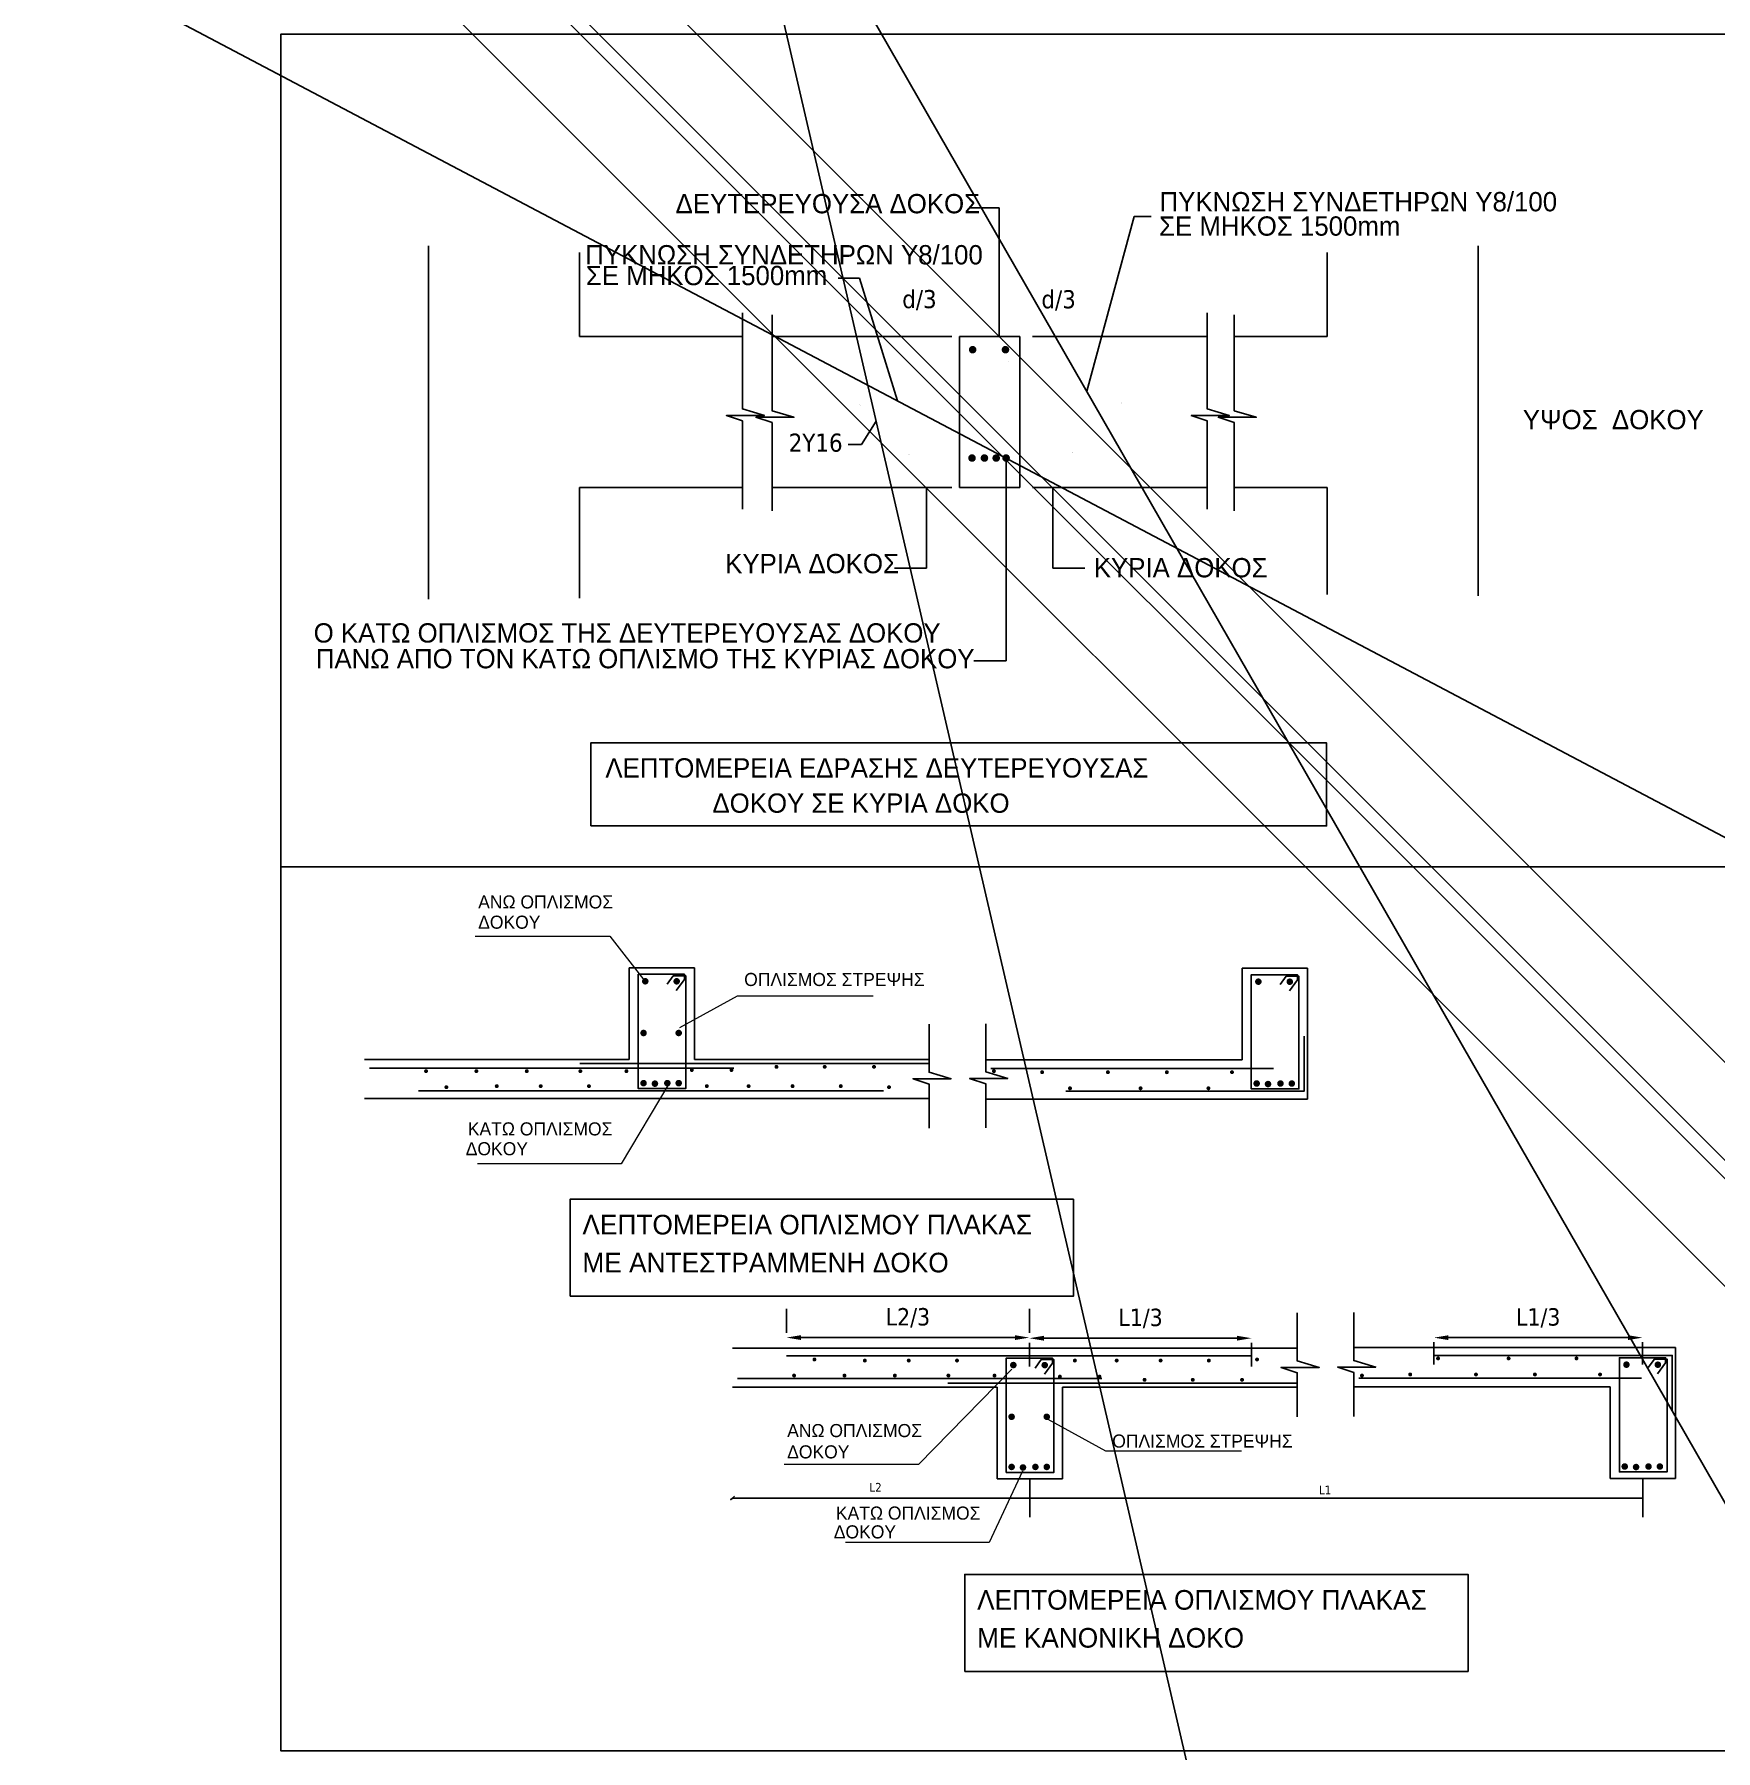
# Model space of a CAD drawing. Header units: millimetres. Extents: x -2171 to 1563, y -1758 to -1505.
# Drawn here: x 1287.82 to 1315.65, y -1620 to -1591.6 of the extents above; entities that cross this region are included whole.
import ezdxf
from ezdxf.enums import TextEntityAlignment as Align

# ---------------------------------------------------------------- set-up
doc = ezdxf.new("R2010")
doc.units = ezdxf.units.MM
doc.header["$PDMODE"] = 32
doc.layers.get('Defpoints').update_dxf_attribs({"color": 6})
for name, color, linetype in [('-S-A3 PAGE', 3, 'Continuous'), ('-S-DIMS', 2, 'Continuous'), ('-S-TEXTLINE', 3, 'Continuous'), ('-S-TOMES', 7, 'Continuous'), ('-S_SIDERA', 30, 'Continuous'), ('-S_TEXT', 3, 'Continuous'), ('1', 3, 'Continuous'), ('2', 4, 'Continuous'), ('ANOIGMATA', 7, 'Continuous'), ('BLUE', 5, 'Continuous'), ('pinakaki', 153, 'Continuous'), ('TITLE', 7, 'Continuous')]:
    doc.layers.add(name, color=color, linetype=linetype)
doc.layers.add('3', color=1, linetype='Continuous', lineweight=15)
doc.layers.add('TEXT', color=20, linetype='Continuous', lineweight=13)
doc.styles.add('GR-SIMPL', font='GR-SIMPL.shx', dxfattribs={"width": 0.8})
doc.styles.get("Standard").update_dxf_attribs({"font": 'tahoma.ttf'})
doc.styles.add('ugsimpl', font='ugsimpl.shx')
doc.dimstyles.new('1-100-MM-MM', dxfattribs={"dimtxt": 240, "dimasz": 200, "dimexe": 200, "dimexo": 100, "dimgap": 50, "dimtad": 1, "dimdec": 0, "dimdsep": 46, "dimtxsty": 'Standard', "dimblk": 'OBLIQUE', "dimcen": 2.5, "dimdle": 150, "dimclrd": 2, "dimclre": 2, "dimclrt": 2, "dimadec": 0, "dimazin": 0, "dimtfac": 1, "dimtdec": 0, "dimtmove": 0, "dimatfit": 3, "dimldrblk": 'OBLIQUE', "dimfxl": 1, "dimtolj": 1, "dimtzin": 0, "dimarcsym": 0})
doc.dimstyles.new('Copy(2) of Standard', dxfattribs={"dimscale": 96, "dimtxt": 0.003, "dimasz": 0.0025, "dimexe": 0.0008, "dimexo": 0.005, "dimgap": 0.0015, "dimtad": 1, "dimrnd": 0.05, "dimzin": 0, "dimdsep": 46, "dimtxsty": 'Standard', "dimcen": 0.001, "dimclrd": 256, "dimclrt": 256, "dimadec": 0, "dimazin": 0, "dimtfac": 1, "dimtofl": 0, "dimtmove": 0, "dimatfit": 3, "dimfxl": 5, "dimtolj": 1, "dimtzin": 0, "dimarcsym": 1})

# ---------------------------------------------------------------- blocks, each defined once
blk = doc.blocks.new('_Oblique')
at = {"color": 0, "linetype": 'ByBlock', "lineweight": -2}
blk.add_line((-0.5, -0.5), (0.5, 0.5), dxfattribs=at)
blk = doc.blocks.new('*D10')
at = {"layer": '-S-DIMS', "color": 0, "lineweight": -2, "ltscale": 5, "transparency": 16777216}
for p, q in [((1300.27, -1612.689), (1300.27, -1613.087)), ((1304.29, -1612.689), (1304.29, -1613.087))]:
    blk.add_line(p, q, dxfattribs=at)
at = {"layer": '-S-DIMS', "lineweight": -2, "ltscale": 5, "transparency": 16777216}
blk.add_line((1300.51, -1613.164), (1304.05, -1613.164), dxfattribs=at)
at = {"layer": '-S-DIMS', "ltscale": 5, "transparency": 16777216}
for points in [[(1300.51, -1613.124), (1300.51, -1613.204), (1300.27, -1613.164)], [(1304.05, -1613.124), (1304.05, -1613.204), (1304.29, -1613.164)]]:
    blk.add_solid(points, dxfattribs=at)
at = {"layer": 'Defpoints', "color": 0, "ltscale": 5, "transparency": 16777216}
for p in [(1300.27, -1613.169), (1304.29, -1613.164), (1304.29, -1613.169)]:
    blk.add_point(p, dxfattribs=at)
at = {"layer": '-S-DIMS', "ltscale": 5, "transparency": 16777216, "insert": (1302.28, -1612.838), "char_height": 0.288, "attachment_point": 5}
blk.add_mtext('\\A1;L2/3', dxfattribs=at)
blk = doc.blocks.new('*D11')
at = {"layer": '-S-DIMS', "color": 0, "lineweight": -2, "ltscale": 5, "transparency": 16777216}
for p, q in [((1304.29, -1613.644), (1304.29, -1613.251)), ((1307.968, -1613.644), (1307.968, -1613.251))]:
    blk.add_line(p, q, dxfattribs=at)
at = {"layer": '-S-DIMS', "lineweight": -2, "ltscale": 5, "transparency": 16777216}
blk.add_line((1304.53, -1613.174), (1307.728, -1613.174), dxfattribs=at)
at = {"layer": '-S-DIMS', "ltscale": 5, "transparency": 16777216}
for points in [[(1304.53, -1613.134), (1304.53, -1613.214), (1304.29, -1613.174)], [(1307.728, -1613.134), (1307.728, -1613.214), (1307.968, -1613.174)]]:
    blk.add_solid(points, dxfattribs=at)
at = {"layer": 'Defpoints', "color": 0, "ltscale": 5, "transparency": 16777216}
for p in [(1304.29, -1613.164), (1307.968, -1613.164), (1307.968, -1613.174)]:
    blk.add_point(p, dxfattribs=at)
at = {"layer": '-S-DIMS', "ltscale": 5, "transparency": 16777216, "insert": (1306.129, -1612.848), "char_height": 0.288, "attachment_point": 5}
blk.add_mtext('\\A1;L1/3', dxfattribs=at)
blk = doc.blocks.new('*D12')
at = {"layer": '-S-DIMS', "color": 0, "lineweight": -2, "ltscale": 5, "transparency": 16777216}
for p, q in [((1310.985, -1613.61), (1310.985, -1613.242)), ((1314.436, -1613.61), (1314.436, -1613.242))]:
    blk.add_line(p, q, dxfattribs=at)
at = {"layer": '-S-DIMS', "lineweight": -2, "ltscale": 5, "transparency": 16777216}
blk.add_line((1311.225, -1613.165), (1314.196, -1613.165), dxfattribs=at)
at = {"layer": '-S-DIMS', "ltscale": 5, "transparency": 16777216}
for points in [[(1311.225, -1613.125), (1311.225, -1613.205), (1310.985, -1613.165)], [(1314.196, -1613.125), (1314.196, -1613.205), (1314.436, -1613.165)]]:
    blk.add_solid(points, dxfattribs=at)
at = {"layer": 'Defpoints', "color": 0, "ltscale": 5, "transparency": 16777216}
for p in [(1310.985, -1613.13), (1314.436, -1613.13), (1314.436, -1613.165)]:
    blk.add_point(p, dxfattribs=at)
at = {"layer": '-S-DIMS', "ltscale": 5, "transparency": 16777216, "insert": (1312.71, -1612.84), "char_height": 0.288, "attachment_point": 5}
blk.add_mtext('\\A1;L1/3', dxfattribs=at)
blk = doc.blocks.new('PINAKAKI 1')
at = {"layer": '-S-A3 PAGE', "ltscale": 5}
blk.add_line((8.215, -1.285), (1.36, -1.285), dxfattribs=at)
at = {"color": 0}
for p, q in [((1.278, -0.415), (1.278, -15.374)), ((1.278, -0.415), (8.298, -0.415)), ((1.36, -0.497), (1.36, -12.571)), ((1.36, -0.497), (8.215, -0.497)), ((8.215, -0.497), (8.215, -12.571)), ((8.298, -0.415), (8.297, -12.653)), ((1.277, -12.653), (8.297, -12.653)), ((1.359, -12.571), (8.214, -12.571)), ((2.267, -12.653), (2.267, -16.563)), ((3.907, -16.563), (3.907, -12.653)), ((5.394, -16.563), (5.394, -12.653)), ((6.835, -16.563), (6.835, -12.653)), ((4.251, -13.262), (1.279, -13.262)), ((1.279, -13.262), (8.298, -13.262)), ((8.298, -13.313), (1.279, -13.313)), ((8.298, -13.262), (8.298, -13.313)), ((8.298, -17.893), (1.279, -17.893)), ((1.279, -23.681), (1.279, -28.815)), ((1.401, -24.996), (1.401, -24.197)), ((1.401, -25.917), (1.401, -25.119)), ((1.401, -26.839), (1.401, -26.04)), ((1.401, -27.76), (1.401, -26.961)), ((1.401, -28.682), (1.401, -27.883))]:
    blk.add_line(p, q, dxfattribs=at)
at = {"color": 3}
blk.add_line((8.298, -14.478), (8.298, -16.563), dxfattribs=at)
at = {"color": 0}
for points in [[(1.279, -12.653), (8.298, -12.653), (8.298, -16.563), (1.279, -16.563)], [(1.279, -12.653), (8.298, -12.653), (8.298, -16.563), (1.279, -16.563)], [(1.279, -16.563), (8.298, -16.563), (8.298, -24.01), (1.279, -24.01)], [(1.279, -24.01), (8.298, -24.01), (8.298, -28.815), (1.279, -28.815)]]:
    blk.add_lwpolyline(points, close=True, dxfattribs=at)
for points in [[(1.279, -13.72), (8.298, -13.72)], [(1.279, -14.126), (8.298, -14.126)], [(1.279, -14.532), (8.298, -14.532)], [(1.279, -14.938), (8.298, -14.938)], [(1.279, -15.345), (8.298, -15.345)], [(1.279, -15.751), (8.298, -15.751)], [(1.279, -16.157), (8.298, -16.157)], [(1.401, -24.197), (8.202, -24.197), (8.202, -24.996), (1.401, -24.996)], [(1.401, -25.119), (8.202, -25.119), (8.202, -25.917), (1.401, -25.917)], [(1.401, -26.04), (8.202, -26.04), (8.202, -26.839), (1.401, -26.839)], [(1.401, -26.961), (8.202, -26.961), (8.202, -27.76), (1.401, -27.76)], [(5.866, -26.961), (5.866, -27.76)], [(7.044, -26.961), (7.044, -27.76)], [(1.401, -27.883), (8.202, -27.883), (8.202, -28.682), (1.401, -28.682)], [(5.887, -27.883), (5.887, -28.682)], [(7.044, -27.883), (7.044, -28.682)]]:
    blk.add_lwpolyline(points, dxfattribs=at)
blk.add_lwpolyline([(1.279, -16.563), (8.298, -16.563)])
at = {"layer": '-S_TEXT', "color": 3}
for s, p in [('1.', (1.382, -2.005)), ('2.', (1.382, -3.655)), ('3.', (1.382, -6.248)), ('4.', (1.366, -9.017))]:
    blk.add_text(s, height=0.25, dxfattribs=at).set_placement(p)
at = {"layer": '-S_TEXT', "color": 3, "char_height": 0.25, "attachment_point": 1}
for s, insert in [('ΠΡΙΝ ΑΠΟ ΟΠΟΙΑΝ{\\fArial|b0|i0|c186|p34;Δ}ΗΠΟΤΕ ΕΡΓΑΣΙΑ ΘΑ ΠΡΕΠΕΙ ΝΑ ΤΗΡΟΥΝΤΑΙ ΟΙ ΟΡΟΙ\\PΠΟΥ ΑΝΑΓΡΑΦΟΝΤΑΙ ΣΤΟ ΣΧΕ{\\fArial|b0|i0|c186|p34;Δ}ΙΟ {\\fArial|b0|i0|c186|p34;S0.}', (1.751, -1.753)), ('ΣΤΗΝ ΠΕΡΙΠΤ{\\fArial|b0|i0|c186|p34;Ω}ΣΗ ΧΡΗΣΗΣ ΜΑΝ{\\fArial|b0|i0|c186|p34;Δ}Υ{\\fArial|b0|i0|c186|p34;Ω}Ν ΕΠΙΒΑΛΛΕΤΑΙ ΤΟ {\\fArial|b0|i0|c186|p34;Δ}ΕΣΙΜΟ ΑΠΟ ΤΟΝ ΤΕΧΝΙΚΟ ΟΠΛΙΣΜΟΥ {\\fArial|b0|i0|c186|p34;(}ΣΙ{\\fArial|b0|i0|c186|p34;Δ}ΕΡΑ{\\fArial|b0|i0|c186|p34;) }ΚΑΤΑ ΜΗΚΟΣ ΤΟΥ {\\fArial|b0|i0|c186|p34;Δ}ΟΜΙΚΟΥ ΣΤΟΙΧΕΙΟΥ ΜΕ ΤΟΝ {\\fArial|b0|i0|c186|p34;Δ}ΙΑΜΗΚΗ ΟΠΛΙΣΜΟ{\\fArial|b0|i0|c186|p34;- }ΒΛΕΠ{\\fArial|b0|i0|c186|p34;Ω }ΣΧΕ{\\fArial|b0|i0|c186|p34;Δ}ΙΑ ΛΕΠΤΟΜΕΡΕΙΩΝ', (1.751, -3.306)), ('ΣΤΗΝ ΠΕΡΙΠΤ{\\fArial|b0|i0|c186|p34;Ω}ΣΗ ΟΠΟΥ ΤΟ ΥΠΟΣΤΥΛ{\\fArial|b0|i0|c186|p34;Ω}ΜΑ {\\fArial|b0|i0|c186|p34;Δ}ΕΝ ΣΥΝΕΧΙΖΕΙ ΣΤΟΝ ΥΠΕΡΚΕΙΜΕΝΟ ΟΡΟΦΟ ΤΟΤΕ ΘΑ ΤΟΠΟΘΕΤΕΙΤΑΙ ΟΠΛΙΣΜΟΣ ΣΕ ΜΟΡΦΗ {\\fArial|b0|i0|c186|p34;L }Ή Π{\\fArial|b0|i0|c186|p34;.  \\P}ΒΛ{\\fArial|b0|i0|c186|p34;. }ΣΧΕ{\\fArial|b0|i0|c186|p34;Δ}Ι{\\fArial|b0|i0|c186|p34;A }ΛΕΠΤΟΜΕΡΕΙ{\\fArial|b0|i0|c186|p34;Ω}Ν', (1.751, -5.996)), ('ΠΡΙΝ ΤΗΝ {\\fArial|b0|i0|c186|p34;Δ}ΙΕΚΠΕΡΑΙ{\\fArial|b0|i0|c186|p34;Ω}ΣΗ ΟΠΟΙΑΣ{\\fArial|b0|i0|c186|p34;Δ}ΗΠΟΤΕ ΕΡΓΑΣΙΑΣ ΝΑ ΕΛΕΓΧΟΝΤΑΙ ΤΑ ΑΡΧΙΤΕΚΤΟΝΙΚΑ ΣΧΕ{\\fArial|b0|i0|c186|p34;Δ}ΙΑ{\\fArial|b0|i0|c186|p34;.\\P}ΣΕ ΠΕΡΙΠΤ{\\fArial|b0|i0|c186|p34;Ω}ΣΗ {\\fArial|b0|i0|c186|p34;Δ}ΙΑΦΟΡΑΣ ΝΑ ΕΝΗΜΕΡ{\\fArial|b0|i0|c186|p34;Ω}ΝΕΤΑΙ Ο ΜΗΧΑΝΙΚΟΣ ΚΑΙ ΜΕΤΑ ΝΑ ΠΡΟΧ{\\fArial|b0|i0|c186|p34;Ω}ΡΕΙ Η ΕΚΤΕΛΕΣΗ Τ{\\fArial|b0|i0|c186|p34;Ω}Ν ΕΡΓΑΣΙ{\\fArial|b0|i0|c186|p34;Ω}Ν{\\fArial|b0|i0|c186|p34;.}', (1.735, -8.819))]:
    blk.add_mtext_dynamic_manual_height_columns(s, width=6.38621, gutter_width=1, heights=[0], dxfattribs=dict(at, insert=insert))
at = {"layer": 'ANOIGMATA', "attachment_point": 1}
for s, insert, char_height, width in [('\\pi4.5494;{\\fBankGothic Lt BT|b0|i0|c0|p34;\\H1.5x;\\C7;XANTHOS NEOFYTOU\\P\\pi5.8103;civil engineer\\P\\pi7.351;\\fArial|b0|i0|c161|p34;Α.Π.Θ}', (0.057, -18.077), 0.10094, 7.9171), ('\\pi4.88765;{\\fBankGothic Lt BT|b0|i0|c161|p34;\\H1.1667x;\\C0;agioy antonioy 6,\\P\\pi1.24243;ERACLEOUS & TIMOTHEOU, flat 201\\P\\pi5.08735;7102 Aradippou\\P\\pi5.25915;larnaca-cyprus\\P\\pi2.19835;tel. 24258430 fax. 24250430}', (0.114, -22.471), 0.15141, 8.05841), ('\\pi1.00598;{\\fBankGothic Lt BT|b0|i0|c0|p34;\\H1.5x;\\C7; \\H1.3333x; job title :}', (0.25, -24.463), 0.10094, 3.33818), ('\\A1;{\\H0.99983x;\\C7;APARTMENT BUILDING   \\H0.75013x; }', (3.827, -24.464), 0.25234, 5.34758), ('\\pi1.54818;{\\fBankGothic Lt BT|b0|i0|c0|p34;\\H1.5x;\\C7; \\H1.3333x; owner :}', (-0.291, -25.419), 0.10094, 3.33818), ('\\A1;{\\C7;LE. IR CY DEVELOPMENTS LTD  }', (3.255, -25.39), 0.2523, 5.34758), ('{\\fBankGothic Lt BT|b0|i0|c0|p34;\\C7;     sheet title :}', (0.701, -26.335), 0.20187, 3.33818), ('\\pi1.70638;{\\fBankGothic Lt BT|b0|i0|c161|p34;\\H0.5x;\\L\\C7;PAPER\\H2x;\\l }', (4.271, -26.955), 0.2125, 3.51387), ('\\pi1.98789;{\\fBankGothic Lt BT|b0|i0|c0|p34;\\C7; date :}', (-0.64, -27.256), 0.20187, 3.33818), ('{\\fTahoma|b0|i0|c0|p34;\\C7;JULY 2026}', (2.927, -27.25), 0.25234, 4.57511), ('\\pi1.70638;{\\fBankGothic Lt BT|b0|i0|c0|p34;\\H0.5x;\\L\\C7;DESIGN\\H2x;\\l }', (4.271, -27.831), 0.2125, 3.51387), ('\\pi0.81053;{\\fBankGothic Lt BT|b0|i0|c0|p34;\\C7;JOB NO}', (6.372, -28.006), 0.10094, 3.33818), ('\\pi1.77876;{\\fBankGothic Lt BT|b0|i0|c0|p34;\\C7; scale :}', (-0.425, -28.178), 0.20187, 3.33818), ('\\pi1.1781;{\\fBankGothic Lt BT|b0|i0|c161|p34;\\C7;2\\fBankGothic Lt BT|b0|i0|c0|p34;633}', (6.041, -28.275), 0.14671, 4.85205)]:
    blk.add_mtext(s, dxfattribs=dict(at, insert=insert, char_height=char_height, width=width))
at = {"layer": 'ANOIGMATA', "char_height": 0.25234, "attachment_point": 1}
for s, insert in [('{\\fArial|b0|i0|c186|p34;A}3', (6.163, -27.369)), ('A{\\fArial|b0|i0|c186|p34;.}N{\\fArial|b0|i0|c186|p34;.}', (6.163, -28.245))]:
    blk.add_mtext_dynamic_manual_height_columns(s, width=10.89316, gutter_width=1, heights=[0], dxfattribs=dict(at, insert=insert))
at = {"layer": 'pinakaki', "ltscale": 0.005, "insert": (3.937, -0.72), "char_height": 0.26955, "width": 6.67467, "attachment_point": 1}
blk.add_mtext('{\\fArial|b0|i0|c161|p34;ΣΗΜΕΙΩΣΕΙΣ:}', dxfattribs=at)
at = {"layer": 'TEXT', "insert": (16.19, -12.366), "char_height": 0.25391, "width": 1.26753, "attachment_point": 1}
blk.add_mtext('{\\fTahoma|b0|i0|c0|p34;\\H0.8x;\\C7; }', dxfattribs=at)
at = {"layer": 'TEXT', "color": 0, "attachment_point": 1}
for s, insert, char_height, width in [('\\pi0.20581;{\\fBankGothic Lt BT|b0|i0|c161|p34;\\C7;by :}', (1.252, -12.861), 0.15234, 0.91751), ('\\pi0.49205;{\\fArial|b0|i0|c186|p34;\\C7;CHECKED BY\\fBankGothic Lt BT|b0|i0|c161|p34; :}', (1.828, -12.861), 0.15234, 2.53906), ('\\pi0.83455;{\\fBankGothic Lt BT|b0|i0|c0|p34;\\C7;date :}', (3.359, -12.861), 0.15234, 2.53906), ('{\\fBankGothic Lt BT|b0|i0|c161|p34;\\C7;rev\\fBankGothic Lt BT|b0|i0|c0|p34;.\\fBankGothic Lt BT|b0|i0|c161|p34; :}', (5.557, -12.835), 0.152344, 2.53906), ('{\\fBankGothic Lt BT|b0|i0|c0|p34;\\C7;ISSUE\\fBankGothic Lt BT|b0|i0|c161|p34; :}', (6.998, -12.835), 0.15234, 2.53906), ('\\pi0.19627;{\\C7;A\\fTahoma|b0|i0|c161|p34;.\\fTahoma|b0|i0|c0|p34;N\\fTahoma|b0|i0|c161|p34;.}', (1.252, -13.402), 0.25391, 1.01563), ('\\pi1.02419;{\\H0.8x;\\C7;X.N.}', (1.712, -13.402), 0.25391, 2.53906), ('{\\C7;22/07/2026}', (3.984, -13.413), 0.20313, 1.35307), ('\\pi0.28843;{\\H0.8x;\\C7;REV.1}', (5.333, -13.41), 0.25391, 1.26753), ('\\pi0.54551;{\\H0.8x;\\C7; \\fTahoma|b0|i0|c161|p34;-}', (6.775, -13.41), 0.25391, 1.26753), ('\\pi0.46934;{\\H0.8x;\\C7;-}', (1.252, -13.79), 0.25391, 1.01563), ('\\pi1.23106;{\\H0.8x;\\C7;-}', (1.712, -13.79), 0.25391, 2.53906), ('\\pi1.09396;{\\H0.8x;\\C7;   -}', (3.198, -13.79), 0.25391, 2.53906), ('\\pi1.23106;{\\H0.8x;\\C7;-}', (4.64, -13.79), 0.25391, 2.53906), ('\\pi1.23106;{\\H0.8x;\\C7;-}', (6.186, -13.79), 0.25391, 2.53906), ('\\pi0.46934;{\\H0.8x;\\C7;-}', (1.252, -14.214), 0.25391, 1.01563), ('\\pi1.23106;{\\H0.8x;\\C7;-}', (1.712, -14.214), 0.25391, 2.53906), ('\\pi1.09396;{\\H0.8x;\\C7;   -}', (3.198, -14.214), 0.25391, 2.53906), ('\\pi1.23106;{\\H0.8x;\\C7;-}', (4.64, -14.214), 0.25391, 2.53906), ('\\pi1.23106;{\\H0.8x;\\C7;-}', (6.186, -14.214), 0.25391, 2.53906), ('\\pi0.46934;{\\H0.8x;\\C7;-}', (1.252, -14.62), 0.25391, 1.01563), ('\\pi1.23106;{\\H0.8x;\\C7;-}', (1.712, -14.62), 0.25391, 2.53906), ('\\pi1.23106;{\\H0.8x;\\C7;-}', (3.359, -14.62), 0.25391, 2.53906), ('\\pi0.5953;{\\fTahoma|b0|i0|c161|p34;\\H0.8x;\\C7;-}', (5.333, -14.629), 0.25391, 1.26753), ('\\pi0.5953;{\\fTahoma|b0|i0|c161|p34;\\H0.8x;\\C7;-}', (6.775, -14.629), 0.25391, 1.26753), ('\\pi0.46934;{\\H0.8x;\\C7;-}', (1.252, -15.027), 0.25391, 1.01563), ('\\pi1.23106;{\\H0.8x;\\C7;-}', (1.712, -15.027), 0.25391, 2.53906), ('\\pi1.23106;{\\H0.8x;\\C7;-}', (3.359, -15.027), 0.25391, 2.53906), ('\\pi0.5953;{\\fTahoma|b0|i0|c161|p34;\\H0.8x;\\C7;-}', (5.333, -15.035), 0.25391, 1.26753), ('\\pi0.5953;{\\fTahoma|b0|i0|c161|p34;\\H0.8x;\\C7;-}', (6.775, -15.035), 0.25391, 1.26753), ('\\pi0.46934;{\\H0.8x;\\C7;-}', (1.252, -15.433), 0.25391, 1.01563), ('\\pi1.23106;{\\H0.8x;\\C7;-}', (1.712, -15.433), 0.25391, 2.53906), ('\\pi1.23106;{\\H0.8x;\\C7;-}', (3.359, -15.433), 0.25391, 2.53906), ('\\pi0.5953;{\\fTahoma|b0|i0|c161|p34;\\H0.8x;\\C7;-}', (5.333, -15.442), 0.25391, 1.26753), ('\\pi0.5953;{\\fTahoma|b0|i0|c161|p34;\\H0.8x;\\C7;-}', (6.775, -15.442), 0.25391, 1.26753), ('\\pi0.46934;{\\H0.8x;\\C7;-}', (1.252, -15.839), 0.25391, 1.01563), ('\\pi1.23106;{\\H0.8x;\\C7;-}', (1.712, -15.839), 0.25391, 2.53906), ('\\pi1.23106;{\\H0.8x;\\C7;-}', (3.359, -15.839), 0.25391, 2.53906), ('\\pi0.5953;{\\fTahoma|b0|i0|c161|p34;\\H0.8x;\\C7;-}', (5.333, -15.848), 0.25391, 1.26753), ('\\pi0.5953;{\\fTahoma|b0|i0|c161|p34;\\H0.8x;\\C7;-}', (6.775, -15.848), 0.25391, 1.26753), ('\\pi0.46934;{\\H0.8x;\\C7;-}', (1.252, -16.245), 0.25391, 1.01563), ('\\pi1.23106;{\\H0.8x;\\C7;-}', (1.712, -16.245), 0.25391, 2.53906), ('\\pi1.23106;{\\H0.8x;\\C7;-}', (3.359, -16.245), 0.25391, 2.53906), ('\\pi0.5953;{\\fTahoma|b0|i0|c161|p34;\\H0.8x;\\C7;-}', (5.333, -16.254), 0.25391, 1.26753), ('\\pi0.5953;{\\fTahoma|b0|i0|c161|p34;\\H0.8x;\\C7;-}', (6.775, -16.254), 0.25391, 1.26753), ('X.S.N CIVIL ENGINEER L.L.C.\\P', (1.373, -16.897), 0.35, 6.92207)]:
    blk.add_mtext(s, dxfattribs=dict(at, insert=insert, char_height=char_height, width=width))

msp = doc.modelspace()

# ---------------------------------------------------------------- linework, layer by layer
at = {"layer": '-S-DIMS', "ltscale": 5}
for q in [(1299.3774, -1615.8196), (1314.4425, -1615.8196)]:
    msp.add_line((1304.2968, -1615.8196), q, dxfattribs=at)
at = {"layer": '-S-TEXTLINE', "color": 7}
msp.add_lwpolyline([(1297.0325, -1604.6987), (1309.2091, -1604.6987), (1309.2091, -1603.3242), (1297.0325, -1603.3242)], close=True, dxfattribs=at)
at = {"layer": '-S-TOMES'}
for points in [[(1294.3471, -1595.1), (1294.3471, -1600.9475)], [(1296.8471, -1596.5984), (1296.8471, -1595.2087)], [(1309.2165, -1596.5984), (1309.2165, -1595.2087)], [(1311.7165, -1595.1), (1311.7165, -1600.8881)], [(1299.5426, -1596.2099), (1299.5426, -1597.7985), (1299.9059, -1597.9069), (1299.2764, -1597.9069), (1299.5426, -1597.995), (1299.5426, -1599.4546)], [(1300.032, -1596.2386), (1300.032, -1597.8272), (1300.3953, -1597.9357), (1299.7658, -1597.9357), (1300.032, -1598.0237), (1300.032, -1599.4833)], [(1307.2348, -1596.2099), (1307.2348, -1597.7985), (1307.5982, -1597.9069), (1306.9687, -1597.9069), (1307.2348, -1597.995), (1307.2348, -1599.4546)], [(1307.6812, -1596.2386), (1307.6812, -1597.8272), (1308.0446, -1597.9357), (1307.415, -1597.9357), (1307.6812, -1598.0237), (1307.6812, -1599.4833)], [(1296.8471, -1596.5984), (1299.5426, -1596.5984)], [(1300.032, -1596.5984), (1303.0052, -1596.5984)], [(1303.1334, -1599.0984), (1303.1334, -1596.5984)], [(1303.1334, -1596.5984), (1304.1334, -1596.5984)], [(1304.1334, -1599.0984), (1304.1334, -1596.5984)], [(1304.3439, -1596.5984), (1307.2348, -1596.5984)], [(1307.6812, -1596.5984), (1309.2165, -1596.5984)], [(1296.8471, -1599.0984), (1296.8471, -1600.9272)], [(1296.8471, -1599.0984), (1299.5426, -1599.0984)], [(1300.032, -1599.0984), (1303.0052, -1599.0984)], [(1303.1334, -1599.0984), (1304.1334, -1599.0984)], [(1304.3439, -1599.0984), (1307.2348, -1599.0984)], [(1307.6812, -1599.0984), (1309.2165, -1599.0984)], [(1309.2165, -1599.0984), (1309.2165, -1600.8678)], [(1302.6321, -1607.9788), (1302.6321, -1608.7731), (1302.9954, -1608.8815), (1302.3659, -1608.8815), (1302.6321, -1608.9696), (1302.6321, -1609.6994)], [(1303.568, -1607.9721), (1303.568, -1608.7664), (1303.9313, -1608.8748), (1303.3018, -1608.8748), (1303.568, -1608.9628), (1303.568, -1609.6927)], [(1308.7228, -1612.7555), (1308.7228, -1613.5498), (1309.0862, -1613.6583), (1308.4567, -1613.6583), (1308.7228, -1613.7463), (1308.7228, -1614.4761)], [(1309.6587, -1612.7488), (1309.6587, -1613.5431), (1310.0221, -1613.6516), (1309.3926, -1613.6516), (1309.6587, -1613.7396), (1309.6587, -1614.4694)]]:
    msp.add_lwpolyline(points, dxfattribs=at)
at = {"layer": '-S_SIDERA', "const_width": 0.00005}
for points in [[(1297.0877, -1596.7795), (1297.0877, -1598.8748)], [(1297.5877, -1596.7795), (1297.5877, -1598.8748)], [(1298.0877, -1596.7795), (1298.0877, -1598.8748)], [(1298.5877, -1596.7795), (1298.5877, -1598.8748)], [(1299.0877, -1596.7795), (1299.0877, -1598.8748)], [(1300.1087, -1596.7795), (1300.1087, -1598.8748)], [(1300.6087, -1596.7795), (1300.6087, -1598.8748)], [(1301.3587, -1596.7795), (1301.3587, -1598.8748)], [(1302.1087, -1596.7795), (1302.1087, -1598.8748)], [(1302.4837, -1596.7795), (1302.4837, -1598.8748)], [(1302.8587, -1596.7795), (1302.8587, -1598.8748)], [(1303.9136, -1597.0787), (1304.0944, -1596.6985), (1303.2383, -1596.6985), (1303.2383, -1598.7326), (1304.0278, -1598.7326), (1304.0278, -1596.6605), (1303.8471, -1596.6605), (1303.6663, -1596.9266)], [(1303.4212, -1596.7795), (1303.4212, -1598.8748)], [(1303.7337, -1596.7795), (1303.7337, -1598.8748)], [(1304.4904, -1596.7795), (1304.4904, -1598.8748)], [(1304.8654, -1596.7795), (1304.8654, -1598.8748)], [(1305.2404, -1596.7795), (1305.2404, -1598.8748)], [(1305.9904, -1596.7795), (1305.9904, -1598.8748)], [(1306.498, -1596.7795), (1306.498, -1598.8748)], [(1306.998, -1596.7795), (1306.998, -1598.8748)], [(1307.9759, -1596.7795), (1307.9759, -1598.8748)], [(1308.4759, -1596.7795), (1308.4759, -1598.8748)], [(1308.9759, -1596.7795), (1308.9759, -1598.8748)], [(1294.665, -1598.9415), (1294.665, -1596.9447), (1299.5426, -1596.9447)], [(1307.2348, -1596.9447), (1300.032, -1596.9447)], [(1307.136, -1597.1094), (1306.3982, -1597.1094), (1304.5536, -1598.9664), (1302.7132, -1598.9664), (1300.8686, -1597.1094), (1300.1307, -1597.1094)], [(1311.3986, -1598.9415), (1311.3986, -1596.9447), (1307.6812, -1596.9447)], [(1294.8887, -1598.7726), (1294.8887, -1597.7804)], [(1311.1955, -1598.7726), (1311.1955, -1597.7804)], [(1294.8887, -1598.7726), (1299.5426, -1598.7726)], [(1300.032, -1598.7726), (1303.0052, -1598.7726)], [(1302.8587, -1598.7726), (1307.2348, -1598.7726)], [(1307.6812, -1598.7726), (1311.1955, -1598.7726)]]:
    msp.add_lwpolyline(points, dxfattribs=at)
at = {"layer": '-S_SIDERA', "const_width": 0.0625}
for points in [[(1303.3204, -1596.8174, 1), (1303.3829, -1596.8174, 1)], [(1303.8637, -1596.8174, 1), (1303.9262, -1596.8174, 1)], [(1303.3101, -1598.6103, 1), (1303.3726, -1598.6103, 1)], [(1303.5152, -1598.6103, 1), (1303.5777, -1598.6103, 1)], [(1303.71, -1598.6103, 1), (1303.7725, -1598.6103, 1)], [(1303.874, -1598.6103, 1), (1303.9365, -1598.6103, 1)]]:
    msp.add_lwpolyline(points, format="xyb", close=True, dxfattribs=at)
at = {"layer": '-S_TEXT', "ltscale": 5}
for p, q in [((1304.2968, -1616.1379), (1304.2968, -1615.5013)), ((1314.4425, -1615.8196), (1314.4425, -1615.4946)), ((1314.4425, -1616.1379), (1314.4425, -1615.5013)), ((1299.3466, -1615.8472), (1299.4109, -1615.7896)), ((1299.3774, -1615.8196), (1299.3466, -1615.8472)), ((1299.3774, -1615.8196), (1299.3774, -1615.8196))]:
    msp.add_line(p, q, dxfattribs=at)
at = {"layer": '-S_TEXT', "color": 3, "linetype": 'Continuous', "ltscale": 0.5}
msp.add_lwpolyline([(1332.8527, -1619.9991), (1291.9027, -1619.9991), (1291.9027, -1591.5991), (1332.8527, -1591.5991)], close=True, dxfattribs=at)
at = {"layer": '-S_TEXT', "ltscale": 5}
for points in [[(1296.6901, -1612.4786), (1305.02, -1612.4786), (1305.02, -1610.8741), (1296.6901, -1610.8741)], [(1303.2214, -1618.6875), (1311.5514, -1618.6875), (1311.5514, -1617.083), (1303.2214, -1617.083)]]:
    msp.add_lwpolyline(points, close=True, dxfattribs=at)
at = {"color": 3}
msp.add_line((1325.8329, -1605.376), (1291.9027, -1605.376), dxfattribs=at)
for points in [[(1297.665, -1608.5604), (1297.665, -1607.0455)], [(1297.665, -1607.0455), (1298.7471, -1607.0455)], [(1298.7471, -1608.5604), (1298.7471, -1607.0455)], [(1307.8107, -1608.5671), (1307.8107, -1607.0522)], [(1307.8107, -1607.0522), (1308.8928, -1607.0522)], [(1308.8928, -1609.2164), (1308.8928, -1607.0522)], [(1293.2867, -1608.5604), (1297.665, -1608.5604)], [(1298.7471, -1608.5604), (1302.6321, -1608.5604)], [(1303.568, -1608.5671), (1307.8107, -1608.5671)], [(1303.568, -1609.2164), (1308.8928, -1609.2164)], [(1309.6587, -1613.3305), (1314.9836, -1613.3305)], [(1314.9836, -1613.3305), (1314.9836, -1615.4946)], [(1299.3774, -1613.9864), (1303.7557, -1613.9864)], [(1303.7557, -1613.9864), (1303.7557, -1615.5013)], [(1304.8378, -1613.9864), (1304.8378, -1615.5013)], [(1304.8378, -1613.9864), (1308.7228, -1613.9864)], [(1309.6587, -1613.9797), (1313.9015, -1613.9797)], [(1313.9015, -1613.9797), (1313.9015, -1615.4946)], [(1303.7557, -1615.5013), (1304.8378, -1615.5013)], [(1313.9015, -1615.4946), (1314.9836, -1615.4946)]]:
    msp.add_lwpolyline(points)
at = {"color": 7}
for points in [[(1293.2867, -1609.2097), (1302.6321, -1609.2097)], [(1299.3774, -1613.3372), (1308.7228, -1613.3372)]]:
    msp.add_lwpolyline(points, dxfattribs=at)
at = {"layer": '1'}
for points in [[(1298.4478, -1607.4194), (1298.5812, -1607.2376), (1298.5812, -1607.1527), (1297.8171, -1607.1527), (1297.8171, -1609.0435), (1298.6054, -1609.0435), (1298.6054, -1607.177), (1298.3962, -1607.177), (1298.2952, -1607.3174)], [(1308.5935, -1607.4261), (1308.7269, -1607.2443), (1308.7269, -1607.1594), (1307.9628, -1607.1594), (1307.9628, -1609.0502), (1308.7512, -1609.0502), (1308.7512, -1607.1837), (1308.542, -1607.1837), (1308.4409, -1607.3241)], [(1308.8367, -1608.1752), (1308.8367, -1609.0881), (1304.8939, -1609.0881)], [(1308.8928, -1608.5671), (1308.8928, -1608.5671)], [(1299.4001, -1608.7049), (1293.3716, -1608.7049)], [(1296.8502, -1608.6286), (1302.6245, -1608.6286)], [(1308.3276, -1608.7116), (1303.6529, -1608.7116)], [(1294.1795, -1609.0814), (1301.8776, -1609.0814)], [(1300.2703, -1613.4654), (1307.9683, -1613.4654)], [(1304.5385, -1613.77), (1304.6719, -1613.5882), (1304.6719, -1613.5033), (1303.9078, -1613.5033), (1303.9078, -1615.3941), (1304.6962, -1615.3941), (1304.6962, -1613.5276), (1304.487, -1613.5276), (1304.3859, -1613.668)], [(1314.9274, -1614.3716), (1314.9274, -1613.4587), (1310.9846, -1613.4587)], [(1314.6843, -1613.7633), (1314.8177, -1613.5815), (1314.8177, -1613.4966), (1314.0536, -1613.4966), (1314.0536, -1615.3874), (1314.842, -1615.3874), (1314.842, -1613.5209), (1314.6327, -1613.5209), (1314.5317, -1613.6612)], [(1305.4909, -1613.8419), (1299.4623, -1613.8419)], [(1302.941, -1613.9182), (1308.7152, -1613.9182)], [(1314.4184, -1613.8352), (1309.7436, -1613.8352)], [(1314.9836, -1613.9797), (1314.9836, -1613.9797)]]:
    msp.add_lwpolyline(points, dxfattribs=at)
for points, const_width in [([(1297.9071, -1607.2679, 1), (1297.9612, -1607.2679, 1)], 0.0541), ([(1298.4268, -1607.2687, 1), (1298.4809, -1607.2687, 1)], 0.0541), ([(1308.0529, -1607.2746, 1), (1308.107, -1607.2746, 1)], 0.0541), ([(1308.5726, -1607.2754, 1), (1308.6267, -1607.2754, 1)], 0.0541), ([(1297.8788, -1608.1238, 1), (1297.9329, -1608.1238, 1)], 0.0541), ([(1298.4603, -1608.1238, 1), (1298.5144, -1608.1238, 1)], 0.0541), ([(1294.2901, -1608.7549, -1), (1294.3226, -1608.7549, -1)], 0.0325), ([(1295.1236, -1608.7549, -1), (1295.1561, -1608.7549, -1)], 0.0325), ([(1295.9571, -1608.7549, -1), (1295.9896, -1608.7549, -1)], 0.0325), ([(1296.8438, -1608.7549, -1), (1296.8763, -1608.7549, -1)], 0.0325), ([(1297.6064, -1608.7549, -1), (1297.6389, -1608.7549, -1)], 0.0325), ([(1298.6882, -1608.7372, -1), (1298.7207, -1608.7372, -1)], 0.0325), ([(1299.3444, -1608.7372, -1), (1299.3768, -1608.7372, -1)], 0.0325), ([(1300.0892, -1608.684, -1), (1300.1217, -1608.684, -1)], 0.0325), ([(1300.8872, -1608.684, -1), (1300.9197, -1608.684, -1)], 0.0325), ([(1301.703, -1608.684, -1), (1301.7355, -1608.684, -1)], 0.0325), ([(1303.6871, -1608.7549, -1), (1303.7196, -1608.7549, -1)], 0.0325), ([(1304.4852, -1608.7726, -1), (1304.5176, -1608.7726, -1)], 0.0325), ([(1305.5736, -1608.7726, -1), (1305.606, -1608.7726, -1)], 0.0325), ([(1306.5489, -1608.7726, -1), (1306.5814, -1608.7726, -1)], 0.0325), ([(1307.6271, -1608.7726, -1), (1307.6595, -1608.7726, -1)], 0.0325), ([(1294.6271, -1609.0207, -1), (1294.6595, -1609.0207, -1)], 0.0325), ([(1295.4606, -1609.003, -1), (1295.493, -1609.003, -1)], 0.0325), ([(1296.1877, -1609.003, -1), (1296.2201, -1609.003, -1)], 0.0325), ([(1296.9857, -1609.003, -1), (1297.0182, -1609.003, -1)], 0.0325), ([(1297.8788, -1608.9534, 1), (1297.9329, -1608.9534, 1)], 0.0541), ([(1298.0667, -1608.9623, 1), (1298.1208, -1608.9623, 1)], 0.0541), ([(1298.2725, -1608.9534, 1), (1298.3266, -1608.9534, 1)], 0.0541), ([(1298.4603, -1608.9534, 1), (1298.5144, -1608.9534, 1)], 0.0541), ([(1298.9365, -1609.003, -1), (1298.9689, -1609.003, -1)], 0.0325), ([(1299.6281, -1609.003, -1), (1299.6606, -1609.003, -1)], 0.0325), ([(1300.3552, -1609.003, -1), (1300.3877, -1609.003, -1)], 0.0325), ([(1301.1532, -1609.003, -1), (1301.1857, -1609.003, -1)], 0.0325), ([(1301.9513, -1609.0207, -1), (1301.9837, -1609.0207, -1)], 0.0325), ([(1304.9463, -1609.0385, -1), (1304.9787, -1609.0385, -1)], 0.0325), ([(1306.114, -1609.0385, -1), (1306.1464, -1609.0385, -1)], 0.0325), ([(1307.2369, -1609.0385, -1), (1307.2694, -1609.0385, -1)], 0.0325), ([(1308.0246, -1608.9601, 1), (1308.0787, -1608.9601, 1)], 0.0541), ([(1308.2124, -1608.969, 1), (1308.2665, -1608.969, 1)], 0.0541), ([(1308.4182, -1608.9601, 1), (1308.4723, -1608.9601, 1)], 0.0541), ([(1308.6061, -1608.9601, 1), (1308.6602, -1608.9601, 1)], 0.0541), ([(1300.7178, -1613.5261, 1), (1300.7503, -1613.5261, 1)], 0.0325), ([(1301.5513, -1613.5438, 1), (1301.5838, -1613.5438, 1)], 0.0325), ([(1302.2784, -1613.5438, 1), (1302.3109, -1613.5438, 1)], 0.0325), ([(1303.0765, -1613.5438, 1), (1303.1089, -1613.5438, 1)], 0.0325), ([(1303.9979, -1613.6185, 1), (1304.052, -1613.6185, 1)], 0.0541), ([(1304.5176, -1613.6193, 1), (1304.5717, -1613.6193, 1)], 0.0541), ([(1305.0272, -1613.5438, 1), (1305.0597, -1613.5438, 1)], 0.0325), ([(1305.7189, -1613.5438, 1), (1305.7513, -1613.5438, 1)], 0.0325), ([(1306.446, -1613.5438, 1), (1306.4784, -1613.5438, 1)], 0.0325), ([(1307.244, -1613.5438, 1), (1307.2765, -1613.5438, 1)], 0.0325), ([(1308.042, -1613.5261, 1), (1308.0745, -1613.5261, 1)], 0.0325), ([(1311.037, -1613.5084, 1), (1311.0695, -1613.5084, 1)], 0.0325), ([(1312.2047, -1613.5084, 1), (1312.2372, -1613.5084, 1)], 0.0325), ([(1313.3277, -1613.5084, 1), (1313.3601, -1613.5084, 1)], 0.0325), ([(1314.1436, -1613.6118, 1), (1314.1977, -1613.6118, 1)], 0.0541), ([(1314.6633, -1613.6126, 1), (1314.7174, -1613.6126, 1)], 0.0541), ([(1300.3809, -1613.7919, 1), (1300.4133, -1613.7919, 1)], 0.0325), ([(1301.2144, -1613.7919, 1), (1301.2468, -1613.7919, 1)], 0.0325), ([(1302.0479, -1613.7919, 1), (1302.0804, -1613.7919, 1)], 0.0325), ([(1302.9346, -1613.7919, 1), (1302.9671, -1613.7919, 1)], 0.0325), ([(1303.6972, -1613.7919, 1), (1303.7296, -1613.7919, 1)], 0.0325), ([(1304.7789, -1613.8097, 1), (1304.8114, -1613.8097, 1)], 0.0325), ([(1305.4351, -1613.8097, 1), (1305.4676, -1613.8097, 1)], 0.0325), ([(1306.1799, -1613.8628, 1), (1306.2124, -1613.8628, 1)], 0.0325), ([(1306.978, -1613.8628, 1), (1307.0104, -1613.8628, 1)], 0.0325), ([(1307.7938, -1613.8628, 1), (1307.8262, -1613.8628, 1)], 0.0325), ([(1309.7779, -1613.7919, 1), (1309.8104, -1613.7919, 1)], 0.0325), ([(1310.5759, -1613.7742, 1), (1310.6084, -1613.7742, 1)], 0.0325), ([(1311.6643, -1613.7742, 1), (1311.6968, -1613.7742, 1)], 0.0325), ([(1312.6397, -1613.7742, 1), (1312.6721, -1613.7742, 1)], 0.0325), ([(1313.7178, -1613.7742, 1), (1313.7503, -1613.7742, 1)], 0.0325), ([(1303.9696, -1614.4744, 1), (1304.0237, -1614.4744, 1)], 0.0541), ([(1304.5511, -1614.4744, 1), (1304.6052, -1614.4744, 1)], 0.0541), ([(1303.9696, -1615.304, 1), (1304.0237, -1615.304, 1)], 0.0541), ([(1304.1574, -1615.3129, 1), (1304.2115, -1615.3129, 1)], 0.0541), ([(1304.3632, -1615.304, 1), (1304.4173, -1615.304, 1)], 0.0541), ([(1304.5511, -1615.304, 1), (1304.6052, -1615.304, 1)], 0.0541), ([(1314.1153, -1615.2973, 1), (1314.1694, -1615.2973, 1)], 0.0541), ([(1314.3032, -1615.3062, 1), (1314.3573, -1615.3062, 1)], 0.0541), ([(1314.509, -1615.2973, 1), (1314.5631, -1615.2973, 1)], 0.0541), ([(1314.6968, -1615.2973, 1), (1314.7509, -1615.2973, 1)], 0.0541)]:
    msp.add_lwpolyline(points, format="xyb", close=True, dxfattribs=dict(at, const_width=const_width))
at = {"layer": '3'}
for p, q in [((1295.1185, -1606.5198), (1297.3493, -1606.5198)), ((1297.3493, -1606.5198), (1297.9115, -1607.2458)), ((1298.5044, -1608.0313), (1299.4618, -1607.5083)), ((1299.4618, -1607.5083), (1301.7074, -1607.5083)), ((1298.3227, -1608.9673), (1297.5327, -1610.2904)), ((1297.5327, -1610.2904), (1295.1593, -1610.2904)), ((1302.4623, -1615.2586), (1304.0023, -1613.685)), ((1304.5952, -1614.5155), (1305.5526, -1615.0386)), ((1305.5526, -1615.0386), (1307.7982, -1615.0386)), ((1300.2316, -1615.2586), (1302.4623, -1615.2586)), ((1304.1759, -1615.374), (1303.6235, -1616.5549)), ((1303.6235, -1616.5549), (1301.25, -1616.5549))]:
    msp.add_line(p, q, dxfattribs=at)

# ---------------------------------------------------------------- block references
at = {"linetype": 'Continuous'}
msp.add_blockref('PINAKAKI 1', (1278.2979, -1591.1844), dxfattribs=at)

# ---------------------------------------------------------------- texts
at = {"layer": '-S-DIMS', "ltscale": 5, "char_height": 0.144, "attachment_point": 5}
for s, insert in [('\\A1;L2', (1301.7446, -1615.6409)), ('\\A1;L1', (1309.1839, -1615.685))]:
    msp.add_mtext(s, dxfattribs=dict(at, insert=insert))
at = {"layer": '-S_TEXT'}
for s, p in [('d/3', (1302.1866, -1596.1302)), ('d/3', (1304.4898, -1596.1328)), ('2Y16', (1300.308, -1598.5054))]:
    msp.add_text(s, height=0.3, dxfattribs=at).set_placement(p)
at = {"layer": '2', "color": 2, "style": 'ugsimpl'}
for s, height, p in [('ΑΝΩ ΟΠΛΙΣΜΟΣ', 0.216562, (1295.1692, -1606.0631)), ('ΔΟΚΟΥ', 0.21656, (1295.1692, -1606.3988)), ('ΟΠΛΙΣΜΟΣ ΣΤPΕΨΗΣ', 0.216562, (1299.5707, -1607.3464)), ('ΚΑΤΩ ΟΠΛΙΣΜΟΣ', 0.216562, (1294.9976, -1609.8188)), ('ΔΟΚΟΥ', 0.21656, (1294.9633, -1610.147)), ('ΑΝΩ ΟΠΛΙΣΜΟΣ', 0.216562, (1300.2823, -1614.8106)), ('ΟΠΛΙΣΜΟΣ ΣΤPΕΨΗΣ', 0.216562, (1305.6615, -1614.9842)), ('ΔΟΚΟΥ', 0.21656, (1300.2823, -1615.1632)), ('ΚΑΤΩ ΟΠΛΙΣΜΟΣ', 0.216562, (1301.0884, -1616.1759)), ('ΔΟΚΟΥ', 0.21656, (1301.054, -1616.4868))]:
    msp.add_text(s, height=height, dxfattribs=at).set_placement(p)
at = {"layer": 'BLUE', "color": 3, "style": 'GR-SIMPL'}
for s, p in [('ΔΕΥΤΕΡΕΥΟΥΣΑ ΔΟΚΟΣ', (1298.436, -1594.5605)), ('ΠΥΚΝΩΣΗ ΣΥΝΔΕΤΗΡΩΝ Υ8/100', (1306.4442, -1594.528)), ('ΣΕ ΜΗΚΟΣ 1500mm', (1306.4364, -1594.9308)), ('ΠΥΚΝΩΣΗ ΣΥΝΔΕΤΗΡΩΝ Υ8/100', (1296.9404, -1595.4061)), ('ΣΕ ΜΗΚΟΣ 1500mm', (1296.9514, -1595.7496)), ('ΥΨΟΣ  ΔΟΚΟΥ', (1312.4555, -1598.1336)), ('ΚΥΡΙΑ ΔΟΚΟΣ', (1299.2566, -1600.5164)), ('ΚΥΡΙΑ ΔΟΚΟΣ', (1305.3567, -1600.5844)), ('Ο ΚΑΤΩ ΟΠΛΙΣΜΟΣ ΤΗΣ ΔΕΥΤΕΡΕΥΟΥΣΑΣ ΔΟΚΟΥ  ', (1292.4467, -1601.6633)), ('ΠΑΝΩ ΑΠΟ ΤΟΝ ΚΑΤΩ ΟΠΛΙΣΜΟ ΤΗΣ ΚΥΡΙΑΣ ΔΟΚΟΥ', (1292.482, -1602.0893)), ('ΛΕΠΤΟΜΕΡΕΙΑ ΕΔΡΑΣΗΣ ΔΕΥΤΕΡΕYΟΥΣΑΣ', (1297.2742, -1603.8972))]:
    msp.add_text(s, height=0.319421, dxfattribs=at).set_placement(p)
msp.add_text('ΔΟΚΟΥ ΣΕ ΚΥΡΙΑ ΔΟΚΟ', height=0.319421, dxfattribs=at).set_placement((1303.963, -1604.4799), align=Align.RIGHT)
at = {"layer": 'TITLE', "color": 7, "style": 'ugsimpl'}
for s, p in [('ΛΕΠΤΟΜΕΡΕΙΑ ΟΠΛΙΣΜΟΥ ΠΛΑΚΑΣ', (1296.8941, -1611.4574)), ('ΜΕ ΑΝΤΕΣΤΡΑΜΜΕΝΗ ΔΟΚΟ', (1296.8941, -1612.0851)), ('ΛΕΠΤΟΜΕΡΕΙΑ ΟΠΛΙΣΜΟΥ ΠΛΑΚΑΣ', (1303.4255, -1617.6663)), ('ΜΕ ΚΑΝΟΝΙΚΗ ΔΟΚΟ', (1303.4255, -1618.294))]:
    msp.add_text(s, height=0.324844, dxfattribs=at).set_placement(p)

# ---------------------------------------------------------------- dimensions: what is measured, and where the dimension line sits
at = {"layer": '-S-DIMS', "ltscale": 5}
for base, p1, p2, text, picture, middle in [((1304.2899, -1613.1637), (1300.2703, -1613.1691), (1304.2899, -1613.1691), 'L2/3', '*D10', (1302.2801, -1612.8379)), ((1307.9683, -1613.1737), (1304.2899, -1613.1637), (1307.9683, -1613.1637), 'L1/3', '*D11', (1306.1291, -1612.8479)), ((1314.4356, -1613.1654), (1310.9846, -1613.13), (1314.4356, -1613.13), 'L1/3', '*D12', (1312.7101, -1612.8396))]:
    dim = msp.add_linear_dim(base=base, p1=p1, p2=p2, text=text, dimstyle='Copy(2) of Standard', dxfattribs=at)
    dim.commit()
    dim.dimension.update_dxf_attribs({"geometry": picture, "text_midpoint": middle})

# ---------------------------------------------------------------- leaders
at = {"layer": '-S-DIMS'}
for points in [[(1303.7915, -1596.5984), (1303.7915, -1594.4695), (1303.3065, -1594.4695)], [(1305.2404, -1597.505), (1306.0227, -1594.6138), (1306.3076, -1594.6138)], [(1302.1087, -1597.6648), (1301.4817, -1595.6363), (1301.1283, -1595.6363)], [(1301.7539, -1598.0006), (1301.5136, -1598.3858), (1301.2904, -1598.3858)], [(1303.9052, -1598.6416), (1303.9052, -1601.965), (1303.3728, -1601.965)], [(1302.5893, -1599.1072), (1302.5893, -1600.4308), (1302.0596, -1600.4308)], [(1304.6774, -1599.1072), (1304.6774, -1600.4308), (1305.2071, -1600.4308)]]:
    msp.add_leader(points, dimstyle='1-100-MM-MM', override={"dimgap": 50, "dimtad": 0}, dxfattribs=at)

doc.saveas('drawing.dxf')
